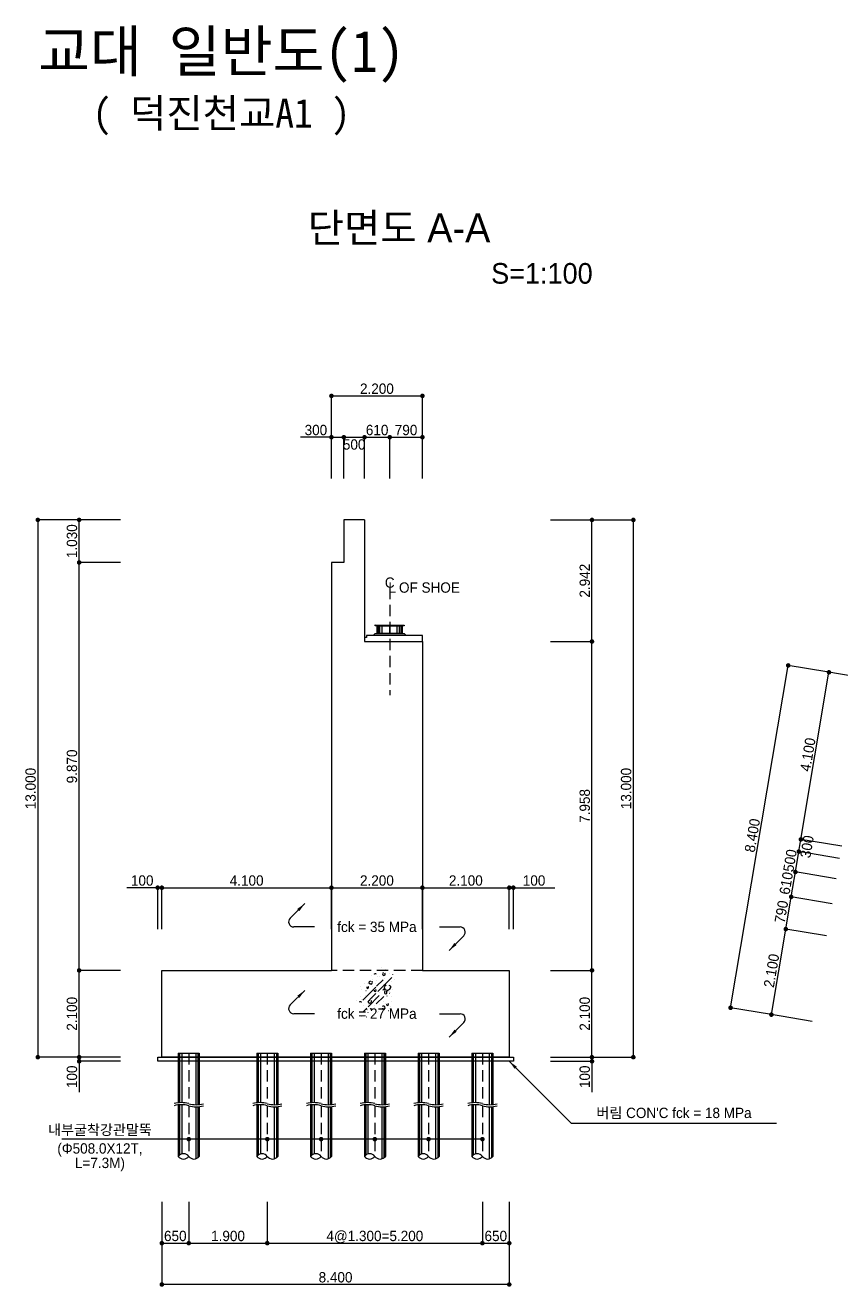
# Model space of a CAD drawing. Extents: x 38676 to 291569, y 34745 to 141830.
# Drawn here: x 73837 to 93580, y 57792 to 88316 of the extents above; entities that cross this region are included whole.
import ezdxf
from ezdxf.enums import TextEntityAlignment as Align

# ---------------------------------------------------------------- set-up
doc = ezdxf.new("R2010")
doc.units = 0
doc.header["$LTSCALE"] = 550
doc.header["$MEASUREMENT"] = 0
doc.linetypes.add('A-DASHD01', pattern=[0.75, 0.5, -0.25])
doc.layers.get('0').update_dxf_attribs({"linetype": 'CONTINUOUS'})
for name, color, linetype in [('CS-CNTL', 1, 'A-DASHD01'), ('CS-CONC-MAJR', 4, 'CONTINUOUS'), ('CS-CONC-MINR', 3, 'A-DASHD01'), ('CS-CUTL', 1, 'CONTINUOUS'), ('CS-DIML', 1, 'CONTINUOUS'), ('CS-DIMT', 3, 'CONTINUOUS'), ('CS-MISC', 3, 'CONTINUOUS'), ('CS-PATT', 1, 'CONTINUOUS'), ('CS-SYMB', 3, 'CONTINUOUS'), ('CS-TEXT', 3, 'CONTINUOUS'), ('CZ-TEX1', 6, 'CONTINUOUS'), ('CZ-TEX2', 3, 'CONTINUOUS'), ('TITLE-TEXT', 7, 'CONTINUOUS')]:
    doc.layers.add(name, color=color, linetype=linetype)
doc.styles.add('A_STANDARD', font='')
doc.styles.add('TB_TEXT', font='')
doc.styles.get('A_STANDARD').set_extended_font_data('Dotum')
doc.styles.get('TB_TEXT').set_extended_font_data('DotumChe')

# ---------------------------------------------------------------- blocks, each defined once
blk = doc.blocks.new('CXRECON')
for p, q in [((1.486342, 9.450894), (1.490568, 9.459957)), ((-1.983404, 6.46133), (-1.982532, 6.471292)), ((-1.982532, 6.471292), (-1.98166, 6.481254)), ((-1.621195, 4.896884), (-1.618607, 4.906543)), ((-0.141915, 4.592665), (-0.139327, 4.602324)), ((-0.090866, 2.48043), (2.227863, 4.799159)), ((0.328395, 5.898027), (0.330983, 5.907686)), ((0.329102, 0.581558), (5.446292, 5.698747)), ((0.330983, 5.907686), (0.333571, 5.917345)), ((1.018924, 8.475117), (1.021512, 8.484776)), ((1.021512, 8.484776), (1.024101, 8.494435)), ((1.061643, 5.984746), (1.068714, 5.991817)), ((1.068714, 5.991817), (1.075785, 5.998888)), ((1.738179, 8.474135), (1.748179, 8.474135)), ((1.801551, 8.174562), (1.81121, 8.17715)), ((1.81121, 8.17715), (1.82087, 8.179738)), ((2.776041, 5.331488), (2.780267, 5.340551)), ((2.780267, 5.340551), (2.784493, 5.349614)), ((2.977981, 8.634162), (2.987943, 8.635034)), ((2.987943, 8.635034), (2.997905, 8.635905)), ((4.464946, 4.901028), (4.472606, 4.907456)), ((4.472606, 4.907456), (4.480266, 4.913884)), ((4.674451, 7.134424), (4.683514, 7.13865)), ((4.683514, 7.13865), (4.692577, 7.142876)), ((5.817293, 6.681077), (5.819881, 6.690736)), ((5.819881, 6.690736), (5.822469, 6.700396)), ((6.444395, 4.892204), (6.446132, 4.902052)), ((6.446132, 4.902052), (6.447868, 4.9119)), ((-5.851032, 2.537886), (-5.848444, 2.547545)), ((-5.848444, 2.547545), (-5.845856, 2.557205)), ((-5.751693, 1.416206), (-5.744033, 1.422633)), ((-5.744033, 1.422633), (-5.736372, 1.429061)), ((-5.097763, -2.526468), (-0.41422, 2.157075)), ((-4.619188, 3.411384), (-4.614962, 3.420447)), ((-3.9673, 0.955802), (-3.960229, 0.962874)), ((-3.960229, 0.962874), (-3.953158, 0.969945)), ((-3.38897, 3.374389), (-3.379907, 3.378616)), ((-3.379907, 3.378616), (-3.370844, 3.382842)), ((-1.848821, 3.030535), (-1.838821, 3.030535)), ((-1.761395, 2.4861), (-1.757168, 2.495163)), ((-1.757168, 2.495163), (-1.752942, 2.504226)), ((-1.052663, 0.743846), (-1.050075, 0.753506)), ((-1.050075, 0.753506), (-1.047487, 0.763165)), ((-0.362134, 3.320937), (-0.359546, 3.330596)), ((-0.359546, 3.330596), (-0.356958, 3.340255)), ((0.892052, 0.381441), (0.900244, 0.387177)), ((0.900244, 0.387177), (0.908435, 0.392913)), ((0.987654, 3.60612), (0.988526, 3.616082)), ((0.988526, 3.616082), (0.989397, 3.626044)), ((2.227395, 3.129346), (2.233823, 3.137006)), ((2.233823, 3.137006), (2.240251, 3.144666)), ((2.658398, 2.927885), (2.664134, 2.936076)), ((2.664134, 2.936076), (2.66987, 2.944268)), ((3.958712, 0.75091), (3.959584, 0.760872)), ((3.959584, 0.760872), (3.960455, 0.770834)), ((4.671555, 0.714504), (4.680618, 0.71873)), ((4.680618, 0.71873), (4.689681, 0.722956)), ((4.866823, 0.04987), (4.876482, 0.052458)), ((4.876482, 0.052458), (4.886141, 0.055047)), ((5.126764, 4.103987), (5.129352, 4.113646)), ((5.129352, 4.113646), (5.13194, 4.123306)), ((5.42648, 2.52751), (5.43148, 2.53617)), ((5.43148, 2.53617), (5.43648, 2.544831)), ((5.81934, 1.415999), (5.821928, 1.425658)), ((-7.232091, -2.616294), (-7.229503, -2.606635)), ((-7.229503, -2.606635), (-7.226914, -2.596976)), ((-5.884535, -1.314253), (-5.883664, -1.304291)), ((-5.883664, -1.304291), (-5.882792, -1.294329)), ((-5.600266, -3.544687), (-5.592605, -3.538259)), ((-5.592605, -3.538259), (-5.584945, -3.531831)), ((-5.435821, -2.413065), (-5.425821, -2.413065)), ((-5.009131, -4.478694), (-5.004905, -4.469631)), ((-5.004905, -4.469631), (-5.000679, -4.460568)), ((-4.247074, -2.392191), (-4.237415, -2.389603)), ((-4.237415, -2.389603), (-4.227755, -2.387015)), ((-4.014372, -0.716292), (-4.011784, -0.706632)), ((-3.391865, -3.045531), (-3.382802, -3.041305)), ((-3.382802, -3.041305), (-3.373739, -3.037079)), ((-3.197284, -4.947034), (0.829977, -0.919772)), ((-2.913477, -4.169462), (-2.912606, -4.159501)), ((-2.912606, -4.159501), (-2.911734, -4.149539)), ((-2.64301, -2.390554), (-0.408553, -0.156097)), ((-2.433722, -4.410334), (-2.431134, -4.400674)), ((-2.431134, -4.400674), (-2.428546, -4.391015)), ((-1.743193, -1.833244), (-1.740605, -1.823584)), ((-1.740605, -1.823584), (-1.738016, -1.813925)), ((-0.968303, -4.41487), (-0.965715, -4.405211)), ((-0.849983, -0.317764), (-0.846563, -0.308367)), ((-0.846563, -0.308367), (-0.843143, -0.29897)), ((-0.471696, -1.633306), (-0.46747, -1.624243)), ((-0.46747, -1.624243), (-0.463244, -1.61518)), ((-0.240475, -3.931698), (2.485078, -1.206145)), ((-0.055167, -3.414033), (-0.052579, -3.404374)), ((0.989612, -4.240716), (0.9922, -4.231056)), ((2.362515, -2.944283), (2.371176, -2.939283)), ((2.371176, -2.939283), (2.379836, -2.934283)), ((3.055176, -3.627283), (3.057764, -3.617624)), ((3.057764, -3.617624), (3.060352, -3.607965)), ((3.745705, -1.050193), (3.748294, -1.040534)), ((3.748294, -1.040534), (3.750882, -1.030875)), ((4.616373, -0.059865), (4.624034, -0.053437)), ((4.624034, -0.053437), (4.631694, -0.047009)), ((5.355437, -2.907325), (5.359663, -2.898262)), ((5.359663, -2.898262), (5.36389, -2.889199)), ((5.38733, -1.102714), (5.389066, -1.092866)), ((5.389066, -1.092866), (5.390802, -1.083018)), ((-5.448838, -8.50558), (-5.441178, -8.499152)), ((-5.441178, -8.499152), (-5.433517, -8.492724)), ((-5.138004, -6.887754), (-3.65921, -5.40896)), ((-3.719433, -8.5981), (-3.715207, -8.589037)), ((-3.715207, -8.589037), (-3.710981, -8.579974)), ((-3.600812, -6.011194), (-3.595076, -6.003002)), ((-3.595076, -6.003002), (-3.589341, -5.994811)), ((-3.124251, -6.987424), (-3.121663, -6.977765)), ((-3.121663, -6.977765), (-3.119075, -6.968105)), ((-1.284968, -8.392007), (-1.28238, -8.382348)), ((-1.28238, -8.382348), (-1.279791, -8.372688)), ((-0.968303, -5.32863), (-0.965715, -5.318971)), ((-0.864949, -8.292944), (-0.855886, -8.288718)), ((-0.855886, -8.288718), (-0.846823, -8.284492)), ((0.057581, -7.024672), (0.058452, -7.01471)), ((0.058452, -7.01471), (0.059324, -7.004748)), ((0.413558, -6.563172), (0.42352, -6.562301)), ((0.42352, -6.562301), (0.433482, -6.561429)), ((0.818002, -5.752713), (0.822228, -5.74365)), ((0.822228, -5.74365), (0.826454, -5.734586)), ((2.364647, -6.204373), (2.367235, -6.194714)), ((2.367235, -6.194714), (2.369823, -6.185055)), ((4.130943, -6.345009), (4.137371, -6.337349)), ((4.137371, -6.337349), (4.143799, -6.329688)), ((4.668659, -5.705417), (4.677722, -5.70119)), ((4.677722, -5.70119), (4.686785, -5.696964)), ((4.767801, -5.020757), (4.775461, -5.014329)), ((4.775461, -5.014329), (4.783122, -5.007902))]:
    blk.add_line(p, q)
for points in [[(-0.873262, 6.859953), (-0.855306, 6.965297), (-0.793262, 7.059953), (-0.679376, 7.130771), (-0.553262, 7.139953), (-0.373504, 6.960817), (-0.473262, 6.699953)], [(2.445796, 7.406973), (2.153469, 7.279926), (2.005796, 6.966973), (2.110592, 6.631689), (2.445796, 6.446973), (2.779722, 6.496356), (2.965796, 6.686973), (2.999504, 6.94925), (2.885796, 7.206973)], [(-3.566539, 2.231494), (-3.675179, 2.058975), (-3.686539, 1.911494), (-3.585089, 1.76591), (-3.366539, 1.711494), (-3.157318, 1.806936), (-3.046539, 2.031494), (-3.070589, 2.241918), (-3.166539, 2.351494)], [(-2.277934, 4.28244), (-2.608996, 4.18211), (-2.837934, 4.04244), (-2.897751, 3.68492), (-2.397934, 3.32244), (-1.892488, 3.416346), (-1.637934, 3.84244), (-1.664775, 4.177286), (-1.757934, 4.28244)], [(-0.958798, 1.087352), (-0.983764, 0.869867), (-0.878798, 0.687352), (-0.663467, 0.605766), (-0.438798, 0.687352), (-0.316866, 1.033845), (-0.558798, 1.287352)], [(2.27784, 1.108099), (2.295796, 1.213443), (2.35784, 1.308099), (2.471726, 1.378917), (2.59784, 1.388099), (2.777598, 1.208963), (2.67784, 0.948099)], [(3.381617, 2.837496), (2.787248, 2.439128), (2.661617, 1.797496), (2.853516, 1.434227), (3.261617, 1.157496), (3.957451, 1.105425), (4.661617, 1.477496), (5.071687, 2.035374), (5.061617, 2.317496), (4.875898, 2.52002), (4.421617, 2.757496)], [(2.838332, 0.664018), (2.708987, 0.446206), (2.718332, 0.144018), (2.927255, -0.144373), (3.238332, -0.215982), (3.550919, 0.000506), (3.598332, 0.424018), (3.495334, 0.628576), (3.358332, 0.744018)], [(-6.217461, -3.281), (-6.199506, -3.175657), (-6.137461, -3.081), (-6.023575, -3.010182), (-5.897461, -3.001), (-5.717704, -3.180137), (-5.817461, -3.441)], [(-2.55502, -2.649097), (-2.886081, -2.749427), (-3.11502, -2.889097), (-3.174836, -3.246617), (-2.67502, -3.609097), (-2.169573, -3.515191), (-1.91502, -3.089097), (-1.94186, -2.754251), (-2.03502, -2.649097)], [(3.537973, -3.952404), (3.513006, -4.169889), (3.617973, -4.352404), (3.833304, -4.43399), (4.057973, -4.352404), (4.179904, -4.005911), (3.937973, -3.752404)], [(-2.430628, -5.868774), (-2.412672, -5.763431), (-2.350628, -5.668774), (-2.236742, -5.597956), (-2.110628, -5.588774), (-1.930871, -5.767911), (-2.030628, -6.028774)], [(2.01089, -5.363698), (2.11122, -5.69476), (2.25089, -5.923698), (2.608411, -5.983515), (2.97089, -5.483698), (2.876985, -4.978252), (2.45089, -4.723698), (2.116045, -4.750538), (2.01089, -4.843698)]]:
    blk.add_lwpolyline(points)
blk = doc.blocks.new('CXDIMDT2')
at = {"layer": 'CS-MISC', "const_width": 0.5}
blk.add_lwpolyline([(0.25, 0, 1), (-0.25, 0, 1)], format="xyb", close=True, dxfattribs=at)

msp = doc.modelspace()

# ---------------------------------------------------------------- linework, layer by layer
at = {"layer": 'CS-CNTL', "linetype": 'A-DASHD01'}
for p, q in [((82650, 74705), (82650, 72105)), ((77790, 63447), (77790, 62222)), ((79690, 63447), (79690, 62222)), ((80990, 63447), (80990, 62222)), ((82290, 63447), (82290, 62222)), ((83590, 63447), (83590, 62222)), ((84890, 63447), (84890, 62222)), ((77790, 62222), (77790, 62222)), ((77790, 62172), (77790, 60947)), ((77790, 62172), (77790, 62172)), ((79690, 62222), (79690, 62222)), ((79690, 62172), (79690, 60947)), ((79690, 62172), (79690, 62172)), ((80990, 62222), (80990, 62222)), ((80990, 62172), (80990, 60947)), ((80990, 62172), (80990, 62172)), ((82290, 62222), (82290, 62222)), ((82290, 62172), (82290, 60947)), ((82290, 62172), (82290, 62172)), ((83590, 62222), (83590, 62222)), ((83590, 62172), (83590, 60947)), ((83590, 62172), (83590, 62172)), ((84890, 62222), (84890, 62222)), ((84890, 62172), (84890, 60947)), ((84890, 62172), (84890, 62172))]:
    msp.add_line(p, q, dxfattribs=at)
at = {"layer": 'CS-CONC-MAJR'}
for p, q in [((82040, 76347), (81540, 76347)), ((81540, 76347), (81540, 75317)), ((82040, 76347), (82040, 73405)), ((81540, 75317), (81240, 75317)), ((81240, 75317), (81240, 65447)), ((82250, 73549), (82300, 73599)), ((82300, 73781), (82300, 73807)), ((82300, 73807), (83000, 73803)), ((83000, 73781), (82300, 73781)), ((82300, 73599), (83000, 73599)), ((82350, 73599), (82350, 73781)), ((82350, 73781), (82950, 73781)), ((82950, 73599), (82350, 73599)), ((82357, 73599), (82357, 73781)), ((82376, 73599), (82376, 73781)), ((82410, 73599), (82410, 73781)), ((82470, 73599), (82470, 73781)), ((82650, 73599), (82650, 73781)), ((82650, 73599), (82650, 73781)), ((82830, 73599), (82830, 73781)), ((82890, 73599), (82890, 73781)), ((82925, 73599), (82925, 73781)), ((82944, 73599), (82944, 73781)), ((82950, 73781), (82950, 73599)), ((83000, 73803), (83000, 73781)), ((83000, 73599), (83050, 73549)), ((82090, 73499), (82040, 73499)), ((82040, 73499), (82040, 73405)), ((82040, 73405), (83440, 73405)), ((83440, 73549), (82090, 73549)), ((82090, 73549), (82090, 73499)), ((83050, 73549), (82250, 73549)), ((83440, 73405), (83440, 73549)), ((83440, 73405), (83440, 65447)), ((77140, 63347), (77140, 65447)), ((77140, 65447), (81240, 65447)), ((83440, 65447), (85540, 65447)), ((85540, 65447), (85540, 63347)), ((77040, 63247), (77040, 63347)), ((77040, 63347), (77140, 63347)), ((85640, 63247), (77040, 63247)), ((77140, 63347), (83440, 63347)), ((85540, 63347), (77140, 63347)), ((83440, 63347), (85540, 63347)), ((85540, 63347), (85640, 63347)), ((85640, 63347), (85640, 63247))]:
    msp.add_line(p, q, dxfattribs=at)
at = {"layer": 'CS-CONC-MINR', "linetype": 'A-DASHD01'}
msp.add_line((83440, 65447), (81240, 65447), dxfattribs=at)
at = {"layer": 'CS-CUTL'}
for centre, start, end in [((77613, 61591), 74.3364, 105.6636), ((77613, 61541), 74.3364, 105.6636), ((77967, 62853), 254.3364, 285.6636), ((77967, 62803), 254.3364, 285.6636), ((79513, 61591), 74.3364, 105.6636), ((79513, 61541), 74.3364, 105.6636), ((79867, 62853), 254.3364, 285.6636), ((79867, 62803), 254.3364, 285.6636), ((80813, 61591), 74.3364, 105.6636), ((80813, 61541), 74.3364, 105.6636), ((81167, 62853), 254.3364, 285.6636), ((81167, 62803), 254.3364, 285.6636), ((82113, 61591), 74.3364, 105.6636), ((82113, 61541), 74.3364, 105.6636), ((82467, 62853), 254.3364, 285.6636), ((82467, 62803), 254.3364, 285.6636), ((83413, 61591), 74.3364, 105.6636), ((83413, 61541), 74.3364, 105.6636), ((83767, 62853), 254.3364, 285.6636), ((83767, 62803), 254.3364, 285.6636), ((84713, 61591), 74.3364, 105.6636), ((84713, 61541), 74.3364, 105.6636), ((85067, 62853), 254.3364, 285.6636), ((85067, 62803), 254.3364, 285.6636)]:
    msp.add_arc(centre, 656, start, end, dxfattribs=at)
at = {"layer": 'CS-DIML'}
for p, q in [((81240, 78347), (81240, 79397)), ((83440, 78347), (83440, 79397)), ((81240, 79347), (83440, 79347)), ((81240, 78347), (80490, 78347)), ((81240, 77347), (81240, 78397)), ((81240, 78347), (81540, 78347)), ((81540, 77347), (81540, 78397)), ((81540, 78347), (82040, 78347)), ((82040, 77347), (82040, 78397)), ((82040, 78347), (82650, 78347)), ((82650, 77347), (82650, 78397)), ((82650, 78347), (83440, 78347)), ((83440, 77347), (83440, 78397)), ((75140, 76347), (74090, 76347)), ((74140, 76347), (74140, 63347)), ((76140, 76347), (75090, 76347)), ((75140, 75317), (75140, 76347)), ((86540, 76347), (87590, 76347)), ((87540, 73405), (87540, 76347)), ((87540, 76347), (88590, 76347)), ((88540, 76347), (88540, 63347)), ((76140, 75317), (75090, 75317)), ((75140, 65447), (75140, 75317)), ((86540, 73405), (87590, 73405)), ((87540, 65447), (87540, 73405)), ((90893, 64542), (92285, 72826)), ((93271, 72660), (92235, 72834)), ((92592, 68617), (93271, 72660)), ((94257, 72495), (93221, 72669)), ((93578, 68451), (92542, 68625)), ((92542, 68321), (92592, 68617)), ((92459, 67828), (92542, 68321)), ((93528, 68155), (92493, 68329)), ((92358, 67226), (92459, 67828)), ((93445, 67662), (92410, 67836)), ((77040, 66447), (77040, 67497)), ((77140, 66447), (77140, 67497)), ((81240, 66447), (81240, 67497)), ((83440, 66447), (83440, 67497)), ((85540, 66447), (85540, 67497)), ((85640, 66447), (85640, 67497)), ((77040, 67447), (76290, 67447)), ((77040, 67447), (77140, 67447)), ((77140, 67447), (81240, 67447)), ((81240, 67447), (83440, 67447)), ((83440, 67447), (85540, 67447)), ((85540, 67447), (85640, 67447)), ((85640, 67447), (86640, 67447)), ((92227, 66447), (92358, 67226)), ((93344, 67061), (92309, 67235)), ((80242, 66710), (80596, 67064)), ((80830, 66497), (80330, 66497)), ((83850, 66497), (84350, 66497)), ((84439, 66284), (84085, 65930)), ((91879, 64376), (92227, 66447)), ((93213, 66282), (92178, 66456)), ((76140, 65447), (75090, 65447)), ((75140, 63347), (75140, 65447)), ((86540, 65447), (87590, 65447)), ((87540, 63347), (87540, 65447)), ((80242, 64610), (80596, 64964)), ((91879, 64376), (90844, 64550)), ((80830, 64397), (80330, 64397)), ((83850, 64397), (84350, 64397)), ((84439, 64184), (84085, 63830)), ((92865, 64211), (91830, 64385)), ((75140, 63347), (74090, 63347)), ((76140, 63347), (75090, 63347)), ((76140, 63247), (75090, 63247)), ((75140, 63247), (75140, 63347)), ((75140, 63247), (75140, 62497)), ((85540, 63247), (87040, 61747)), ((86540, 63347), (87590, 63347)), ((86540, 63247), (87590, 63247)), ((87540, 63247), (87540, 63347)), ((87540, 63347), (88590, 63347)), ((87540, 63247), (87540, 62497)), ((87040, 61747), (92005, 61747)), ((84890, 61364), (74725, 61364)), ((77140, 59847), (77140, 58797)), ((77140, 59847), (77140, 58797)), ((77790, 59847), (77790, 58797)), ((77790, 59847), (77790, 58797)), ((79690, 59847), (79690, 58797)), ((79690, 59847), (79690, 58797)), ((84890, 59847), (84890, 58797)), ((84890, 59847), (84890, 58797)), ((85540, 59847), (85540, 58797)), ((85540, 59847), (85540, 58797)), ((77140, 58847), (77140, 57797)), ((77140, 58847), (77790, 58847)), ((77140, 58847), (77790, 58847)), ((77140, 58847), (77140, 57797)), ((77790, 58847), (79690, 58847)), ((77790, 58847), (79690, 58847)), ((79690, 58847), (84890, 58847)), ((79690, 58847), (84890, 58847)), ((84890, 58847), (85540, 58847)), ((84890, 58847), (85540, 58847)), ((85540, 58847), (85540, 57797)), ((85540, 58847), (85540, 57797)), ((85540, 57847), (77140, 57847)), ((85540, 57847), (77140, 57847))]:
    msp.add_line(p, q, dxfattribs=at)
for centre, start, end in [((80330, 66622), 135, 270), ((84350, 66372), 315, 90), ((80330, 64522), 135, 270), ((84350, 64272), 315, 90)]:
    msp.add_arc(centre, 125, start, end, dxfattribs=at)
for points in [[(80596, 67064), (80414, 66934), (80596, 67064), (80466, 66882)], [(84085, 65930), (84267, 66060), (84085, 65930), (84215, 66112)], [(80596, 64964), (80414, 64834), (80596, 64964), (80466, 64782)], [(84085, 63830), (84267, 63960), (84085, 63830), (84215, 64012)], [(85540, 63247), (85670, 63066), (85540, 63247), (85722, 63117)]]:
    msp.add_solid(points, dxfattribs=at)
at = {"layer": 'CS-PATT', "linetype": 'Continuous'}
for p, q in [((77545, 63447), (77545, 62243)), ((77570, 63447), (77570, 62245)), ((77622, 63447), (77622, 62246)), ((77958, 63447), (77958, 62198)), ((78010, 63447), (78010, 62199)), ((78036, 63447), (78036, 62201)), ((79445, 63447), (79445, 62243)), ((79470, 63447), (79470, 62245)), ((79522, 63447), (79522, 62246)), ((79858, 63447), (79858, 62198)), ((79910, 63447), (79910, 62199)), ((79936, 63447), (79936, 62201)), ((80745, 63447), (80745, 62243)), ((80770, 63447), (80770, 62245)), ((80822, 63447), (80822, 62246)), ((81158, 63447), (81158, 62198)), ((81210, 63447), (81210, 62199)), ((81236, 63447), (81236, 62201)), ((82045, 63447), (82045, 62243)), ((82070, 63447), (82070, 62245)), ((82122, 63447), (82122, 62246)), ((82458, 63447), (82458, 62198)), ((82510, 63447), (82510, 62199)), ((82536, 63447), (82536, 62201)), ((83345, 63447), (83345, 62243)), ((83370, 63447), (83370, 62245)), ((83422, 63447), (83422, 62246)), ((83758, 63447), (83758, 62198)), ((83810, 63447), (83810, 62199)), ((83836, 63447), (83836, 62201)), ((84645, 63447), (84645, 62243)), ((84670, 63447), (84670, 62245)), ((84722, 63447), (84722, 62246)), ((85058, 63447), (85058, 62198)), ((85110, 63447), (85110, 62199)), ((85136, 63447), (85136, 62201)), ((77545, 62193), (77545, 60957)), ((77570, 62195), (77570, 60980)), ((77622, 62196), (77622, 61005)), ((77958, 62148), (77958, 60889)), ((77958, 62148), (77958, 62148)), ((78010, 62149), (78010, 60914)), ((78010, 62149), (78010, 62149)), ((78036, 62151), (78036, 60937)), ((78036, 62151), (78036, 62151)), ((79445, 62193), (79445, 60957)), ((79470, 62195), (79470, 60980)), ((79522, 62196), (79522, 61005)), ((79858, 62148), (79858, 60889)), ((79858, 62148), (79858, 62148)), ((79910, 62149), (79910, 60914)), ((79910, 62149), (79910, 62149)), ((79936, 62151), (79936, 60937)), ((79936, 62151), (79936, 62151)), ((80745, 62193), (80745, 60957)), ((80770, 62195), (80770, 60980)), ((80822, 62196), (80822, 61005)), ((81158, 62148), (81158, 60889)), ((81158, 62148), (81158, 62148)), ((81210, 62149), (81210, 60914)), ((81210, 62149), (81210, 62149)), ((81236, 62151), (81236, 60937)), ((81236, 62151), (81236, 62151)), ((82045, 62193), (82045, 60957)), ((82070, 62195), (82070, 60980)), ((82122, 62196), (82122, 61005)), ((82458, 62148), (82458, 60889)), ((82458, 62148), (82458, 62148)), ((82510, 62149), (82510, 60914)), ((82510, 62149), (82510, 62149)), ((82536, 62151), (82536, 60937)), ((82536, 62151), (82536, 62151)), ((83345, 62193), (83345, 60957)), ((83370, 62195), (83370, 60980)), ((83422, 62196), (83422, 61005)), ((83758, 62148), (83758, 60889)), ((83758, 62148), (83758, 62148)), ((83810, 62149), (83810, 60914)), ((83810, 62149), (83810, 62149)), ((83836, 62151), (83836, 60937)), ((83836, 62151), (83836, 62151)), ((84645, 62193), (84645, 60957)), ((84670, 62195), (84670, 60980)), ((84722, 62196), (84722, 61005)), ((85058, 62148), (85058, 60889)), ((85058, 62148), (85058, 62148)), ((85110, 62149), (85110, 60914)), ((85110, 62149), (85110, 62149)), ((85136, 62151), (85136, 60937)), ((85136, 62151), (85136, 62151))]:
    msp.add_line(p, q, dxfattribs=at)
at = {"layer": 'CS-SYMB'}
for p, q in [((77536, 63447), (78044, 63447)), ((77536, 63447), (77536, 62242)), ((78044, 63447), (78044, 62202)), ((79436, 63447), (79944, 63447)), ((79436, 63447), (79436, 62242)), ((79944, 63447), (79944, 62202)), ((80736, 63447), (81244, 63447)), ((80736, 63447), (80736, 62242)), ((81244, 63447), (81244, 62202)), ((82036, 63447), (82544, 63447)), ((82036, 63447), (82036, 62242)), ((82544, 63447), (82544, 62202)), ((83336, 63447), (83844, 63447)), ((83336, 63447), (83336, 62242)), ((83844, 63447), (83844, 62202)), ((84636, 63447), (85144, 63447)), ((84636, 63447), (84636, 62242)), ((85144, 63447), (85144, 62202)), ((77536, 62192), (77536, 60947)), ((78044, 62152), (78044, 60947)), ((78044, 62152), (78044, 62152)), ((79436, 62192), (79436, 60947)), ((79944, 62152), (79944, 60947)), ((79944, 62152), (79944, 62152)), ((80736, 62192), (80736, 60947)), ((81244, 62152), (81244, 60947)), ((81244, 62152), (81244, 62152)), ((82036, 62192), (82036, 60947)), ((82544, 62152), (82544, 60947)), ((82544, 62152), (82544, 62152)), ((83336, 62192), (83336, 60947)), ((83844, 62152), (83844, 60947)), ((83844, 62152), (83844, 62152)), ((84636, 62192), (84636, 60947)), ((85144, 62152), (85144, 60947)), ((85144, 62152), (85144, 62152))]:
    msp.add_line(p, q, dxfattribs=at)
for centre, start, end in [((77663, 60852), 36.8699, 143.1301), ((77663, 61042), 216.8699, 323.1301), ((77917, 61042), 216.8699, 323.1301), ((79563, 60852), 36.8699, 143.1301), ((79563, 61042), 216.8699, 323.1301), ((79817, 61042), 216.8699, 323.1301), ((80863, 60852), 36.8699, 143.1301), ((80863, 61042), 216.8699, 323.1301), ((81117, 61042), 216.8699, 323.1301), ((82163, 60852), 36.8699, 143.1301), ((82163, 61042), 216.8699, 323.1301), ((82417, 61042), 216.8699, 323.1301), ((83463, 60852), 36.8699, 143.1301), ((83463, 61042), 216.8699, 323.1301), ((83717, 61042), 216.8699, 323.1301), ((84763, 60852), 36.8699, 143.1301), ((84763, 61042), 216.8699, 323.1301), ((85017, 61042), 216.8699, 323.1301)]:
    msp.add_arc(centre, 159, start, end, dxfattribs=at)

# ---------------------------------------------------------------- block references
for p, xscale, yscale, zscale, rotation in [((81240, 79347), 110, 110, 110, 90), ((83440, 79347), 110, 110, 110, 90), ((81240, 78347), 110, 110, 110, 90), ((81540, 78347), 110, 110, 110, 90), ((81540, 78347), 110, 110, 110, 90), ((82040, 78347), 110, 110, 110, 90), ((82040, 78347), 110, 110, 110, 90), ((82650, 78347), 110, 110, 110, 90), ((82650, 78347), 110, 110, 110, 90), ((83440, 78347), 110, 110, 110, 90), ((74140, 76347), 110, 110, 110, 90), ((75140, 76347), 110, 110, 110, 90), ((87540, 76347), 110, 110, 110, 90), ((88540, 76347), 110, 110, 110, 90), ((75140, 75317), 110, 110, 110, 90), ((75140, 75317), 110, 110, 110, 90), ((87540, 73405), 110, 110, 110, 90), ((87540, 73405), 110, 110, 110, 90), ((92285, 72826), 109.9999999999999, 109.9999999999999, 109.9999999999999, 80.465), ((93271, 72660), 109.9999999999999, 109.9999999999999, 109.9999999999999, 80.465), ((92592, 68617), 109.9999999999999, 109.9999999999999, 109.9999999999999, 80.465), ((92592, 68617), 109.9999999999999, 109.9999999999999, 109.9999999999999, 80.465), ((92542, 68321), 109.9999999999999, 109.9999999999999, 109.9999999999999, 80.465), ((92542, 68321), 109.9999999999999, 109.9999999999999, 109.9999999999999, 80.465), ((92459, 67828), 109.9999999999999, 109.9999999999999, 109.9999999999999, 80.465), ((92459, 67828), 109.9999999999999, 109.9999999999999, 109.9999999999999, 80.465), ((77040, 67447), 110, 110, 110, 90), ((77140, 67447), 110, 110, 110, 90), ((77140, 67447), 110, 110, 110, 90), ((81240, 67447), 110, 110, 110, 90), ((81240, 67447), 110, 110, 110, 90), ((83440, 67447), 110, 110, 110, 90), ((83440, 67447), 110, 110, 110, 90), ((85540, 67447), 110, 110, 110, 90), ((85540, 67447), 110, 110, 110, 90), ((85640, 67447), 110, 110, 110, 90), ((85640, 67447), 110, 110, 110, 90), ((92358, 67226), 109.9999999999999, 109.9999999999999, 109.9999999999999, 80.465), ((92358, 67226), 109.9999999999999, 109.9999999999999, 109.9999999999999, 80.465), ((92227, 66447), 109.9999999999999, 109.9999999999999, 109.9999999999999, 80.465), ((92227, 66447), 109.9999999999999, 109.9999999999999, 109.9999999999999, 80.465), ((75140, 65447), 110, 110, 110, 90), ((75140, 65447), 110, 110, 110, 90), ((87540, 65447), 110, 110, 110, 90), ((87540, 65447), 110, 110, 110, 90), ((90893, 64542), 109.9999999999999, 109.9999999999999, 109.9999999999999, 80.465), ((91879, 64376), 109.9999999999999, 109.9999999999999, 109.9999999999999, 80.465), ((74140, 63347), 110, 110, 110, 90), ((75140, 63347), 110, 110, 110, 90), ((75140, 63347), 110, 110, 110, 90), ((75140, 63247), 110, 110, 110, 90), ((87540, 63347), 110, 110, 110, 90), ((87540, 63347), 110, 110, 110, 90), ((87540, 63247), 110, 110, 110, 90), ((88540, 63347), 110, 110, 110, 90), ((77140, 58847), 110, 110, 110, 90), ((77140, 58847), 110, 110, 110, 90), ((77790, 58847), 110, 110, 110, 90), ((77790, 58847), 110, 110, 110, 90), ((77790, 58847), 110, 110, 110, 90), ((77790, 58847), 110, 110, 110, 90), ((79690, 58847), 110, 110, 110, 90), ((79690, 58847), 110, 110, 110, 90), ((79690, 58847), 110, 110, 110, 90), ((79690, 58847), 110, 110, 110, 90), ((84890, 58847), 110, 110, 110, 90), ((84890, 58847), 110, 110, 110, 90), ((84890, 58847), 110, 110, 110, 90), ((84890, 58847), 110, 110, 110, 90), ((85540, 58847), 110, 110, 110, 90), ((85540, 58847), 110, 110, 110, 90), ((77140, 57847), 110, 110, 110, 90), ((77140, 57847), 110, 110, 110, 90), ((85540, 57847), 110, 110, 110, 90), ((85540, 57847), 110, 110, 110, 90)]:
    msp.add_blockref('CXDIMDT2', p, dxfattribs=dict(at, xscale=xscale, yscale=yscale, zscale=zscale, rotation=rotation))
for name, p, xscale, yscale, zscale in [('CXRECON', (82340, 64897), 66.666667, 66.666667, 66.666667), ('CXDIMDT2', (77790, 61364), 110, 110, 110), ('CXDIMDT2', (79690, 61364), 110, 110, 110), ('CXDIMDT2', (80990, 61364), 110, 110, 110), ('CXDIMDT2', (82290, 61364), 110, 110, 110), ('CXDIMDT2', (83590, 61364), 110, 110, 110), ('CXDIMDT2', (84890, 61364), 110, 110, 110)]:
    msp.add_blockref(name, p, dxfattribs=dict(at, xscale=xscale, yscale=yscale, zscale=zscale))

# ---------------------------------------------------------------- texts
at = {"layer": 'CS-DIMT', "style": 'A_STANDARD'}
for s, p in [('2.200', (82340, 79397)), ('300', (80865, 78397)), ('610', (82345, 78397)), ('790', (83045, 78397)), ('100', (76665, 67497)), ('4.100', (79190, 67497)), ('2.200', (82340, 67497)), ('2.100', (84490, 67497)), ('100', (86140, 67497)), ('내부굴착강관말뚝', (75643, 61464)), ('(Φ508.0X12T,', (75643, 61014)), ('L=7.3M)', (75643, 60664)), ('650', (77465, 58897)), ('650', (77465, 58897)), ('1.900', (78740, 58897)), ('1.900', (78740, 58897)), ('4@1.300=5.200', (82290, 58897)), ('4@1.300=5.200', (82290, 58897)), ('650', (85215, 58897)), ('650', (85215, 58897)), ('8.400', (81340, 57897)), ('8.400', (81340, 57897))]:
    msp.add_text(s, height=250, dxfattribs=at).set_placement(p, align=Align.CENTER)
msp.add_text('500', height=250, dxfattribs=at).set_placement((81790, 78297), align=Align.TOP_CENTER)
for s, rotation, p in [('1.030', 90, (75090, 75832)), ('2.942', 90, (87490, 74876)), ('4.100', 800.465, (92882, 70647)), ('9.870', 90, (75090, 70382)), ('13.000', 90, (74090, 69847)), ('13.000', 90, (88490, 69847)), ('7.958', 90, (87490, 69426)), ('8.400', 800.465, (91540, 68692)), ('500', 800.465, (92451, 68083)), ('610', 800.465, (92359, 67535)), ('790', 800.465, (92243, 66845)), ('2.100', 800.465, (92004, 65420)), ('2.100', 90, (75090, 64397)), ('2.100', 90, (87490, 64397)), ('100', 90, (75090, 62872)), ('100', 90, (87490, 62872))]:
    msp.add_text(s, height=250, rotation=rotation, dxfattribs=at).set_placement(p, align=Align.CENTER)
msp.add_text('300', height=250, rotation=800.465, dxfattribs=at).set_placement((92616, 68461), align=Align.TOP_CENTER)
at = {"layer": 'CS-DIMT', "char_height": 250, "attachment_point": 8, "style": 'A_STANDARD'}
for s, insert in [('\\A1;\\A1;fck = 35 MPa ', (82340, 66372)), ('\\A1;\\A1;fck = 27 MPa ', (82340, 64272)), ("\\A1;버림 CON'C \\A1;fck = 18 MPa ", (89523, 61847))]:
    msp.add_mtext(s, dxfattribs=dict(at, insert=insert))
at = {"layer": 'CS-TEXT', "linetype": 'Continuous', "style": 'A_STANDARD'}
for s, p in [('C', (82650, 74705)), ('L', (82710, 74585)), ('OF SHOE', (83610, 74585))]:
    msp.add_text(s, height=250, dxfattribs=at).set_placement(p, align=Align.CENTER)
at = {"layer": 'CZ-TEX1', "style": 'A_STANDARD'}
msp.add_text('단면도 A-A', height=700, dxfattribs=at).set_placement((82875, 83062), align=Align.CENTER)
at = {"layer": 'CZ-TEX2', "style": 'A_STANDARD'}
msp.add_text('S=1:100', height=500, dxfattribs=at).set_placement((85102, 82062))
at = {"layer": 'TITLE-TEXT', "style": 'TB_TEXT'}
for s, height, p in [('교대 일반도(1)', 1000, (78579, 87688)), ('( 덕진천교A1 )', 700, (78579, 86188))]:
    msp.add_text(s, height=height, dxfattribs=at).set_placement(p, align=Align.MIDDLE_CENTER)

doc.saveas('drawing.dxf')
